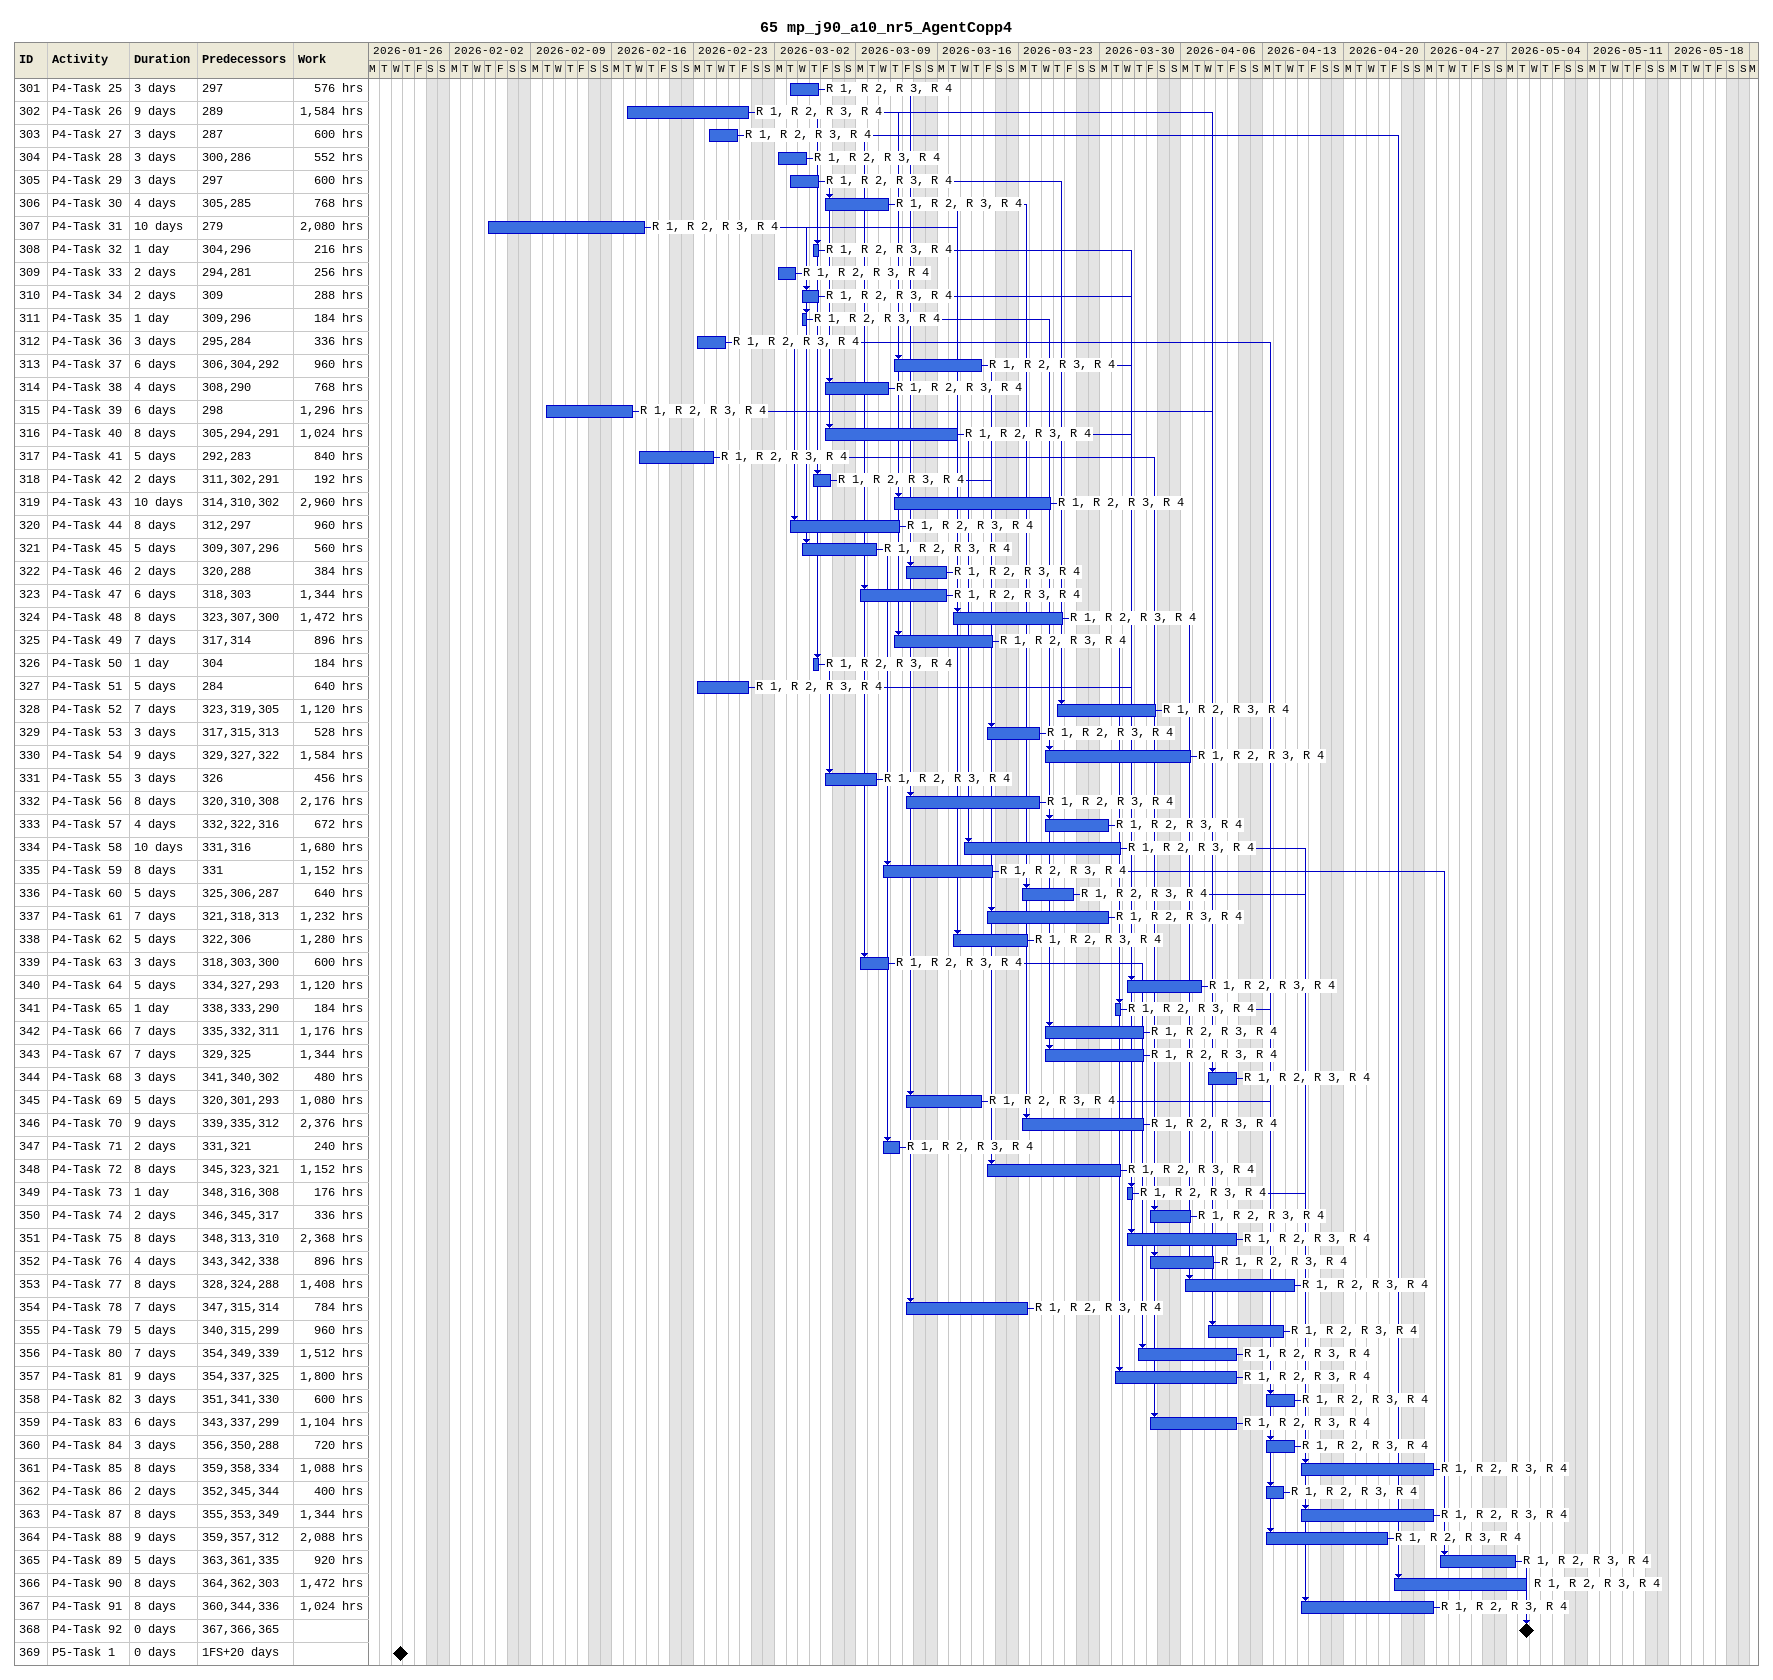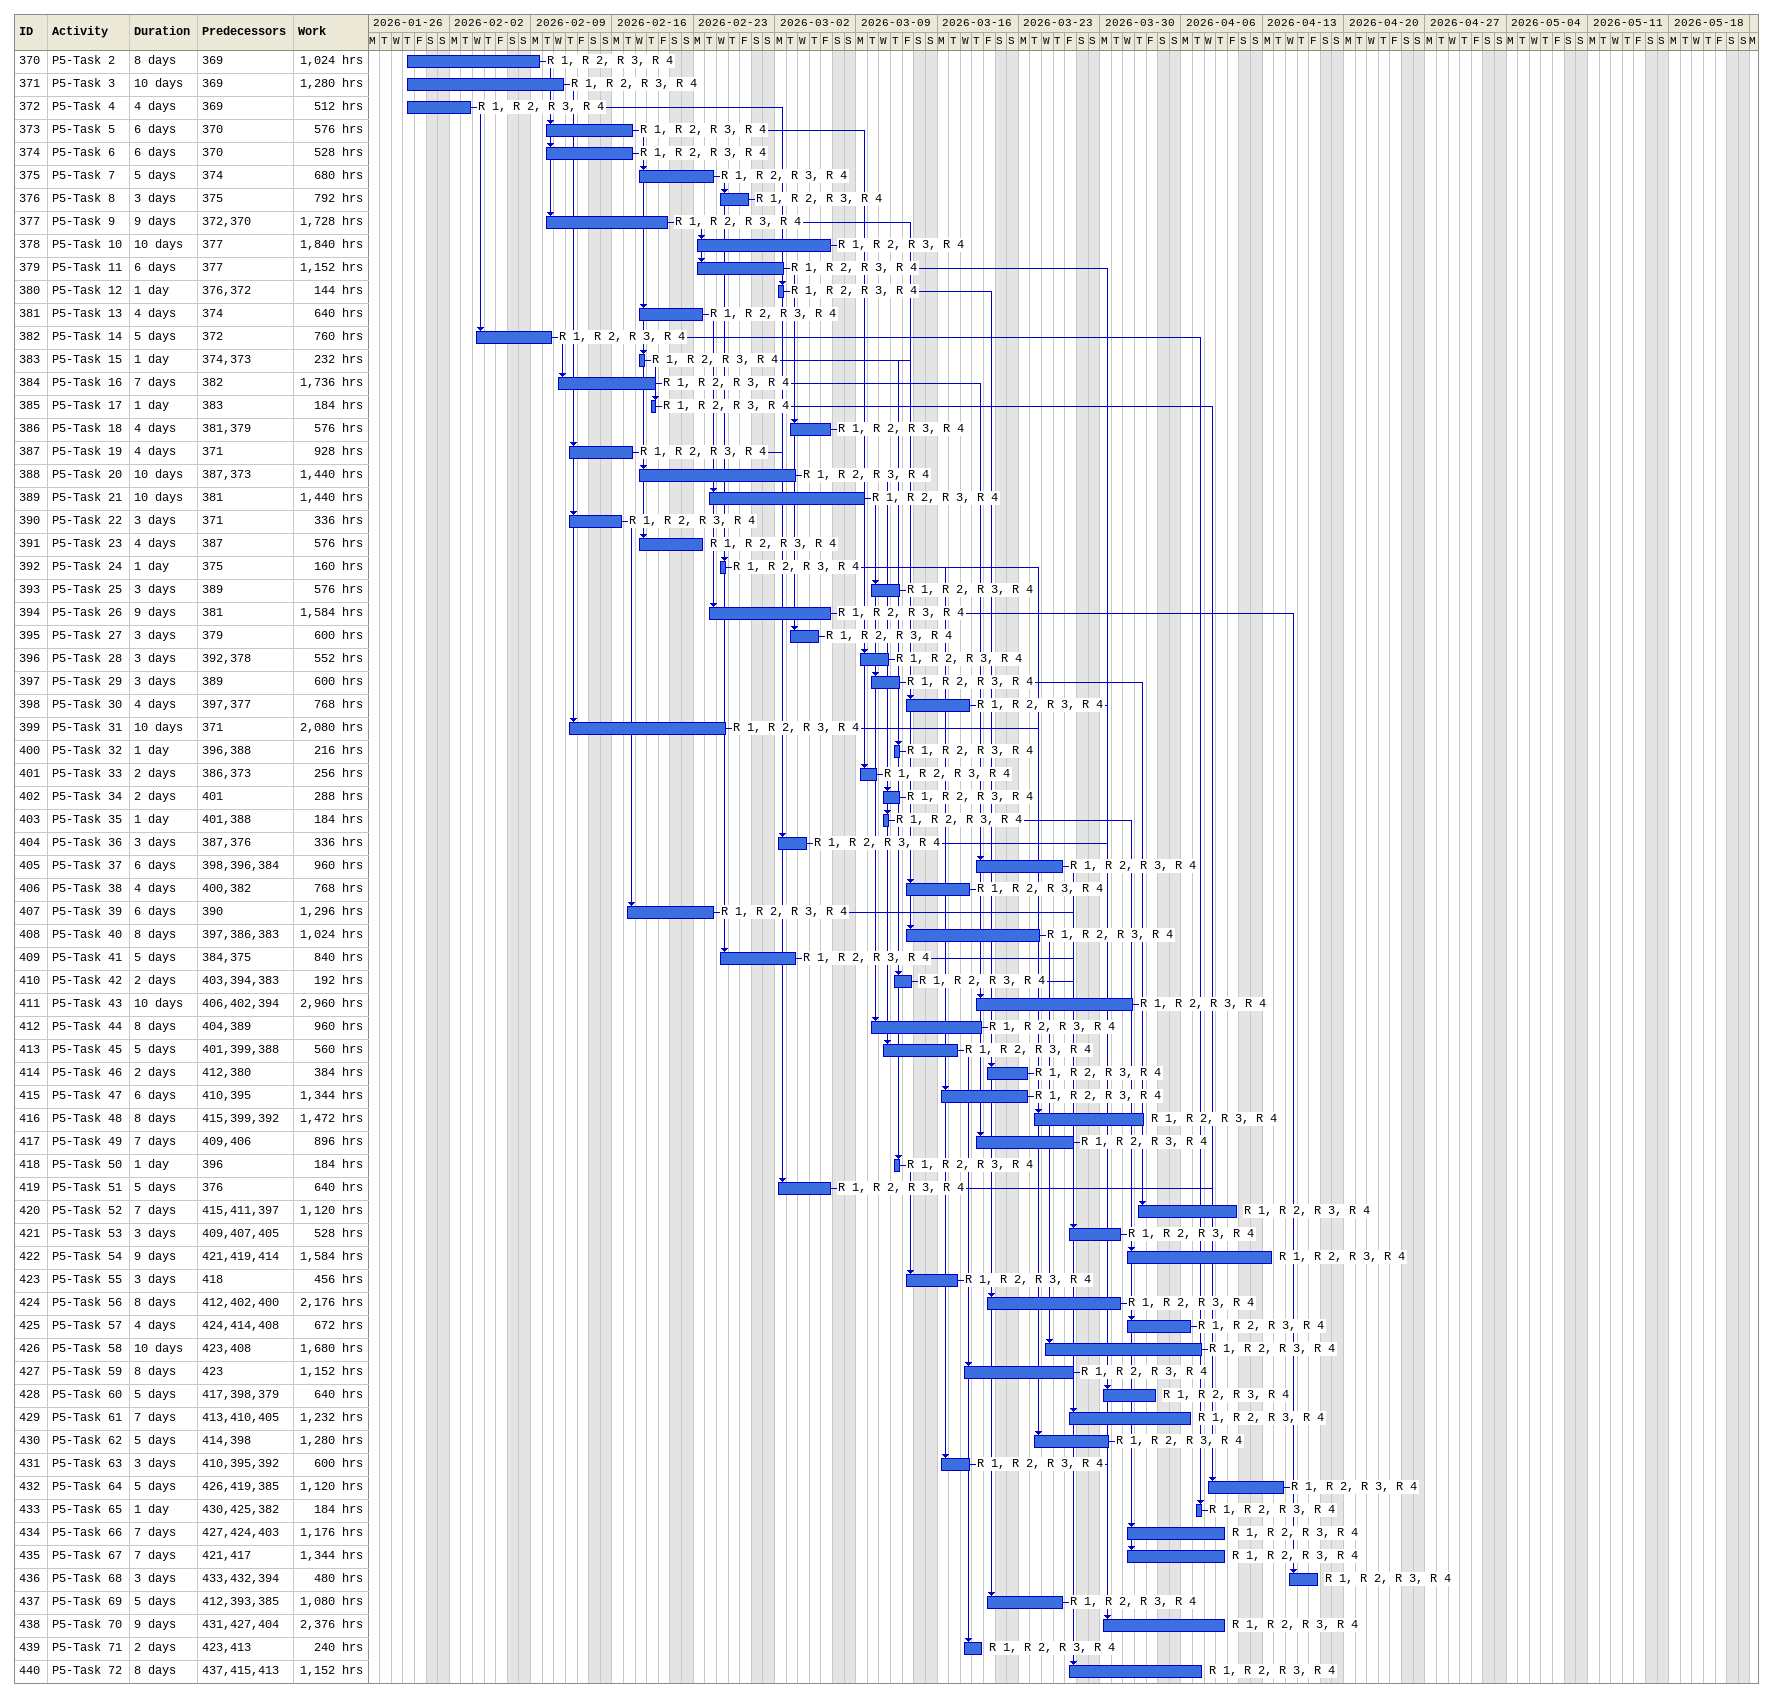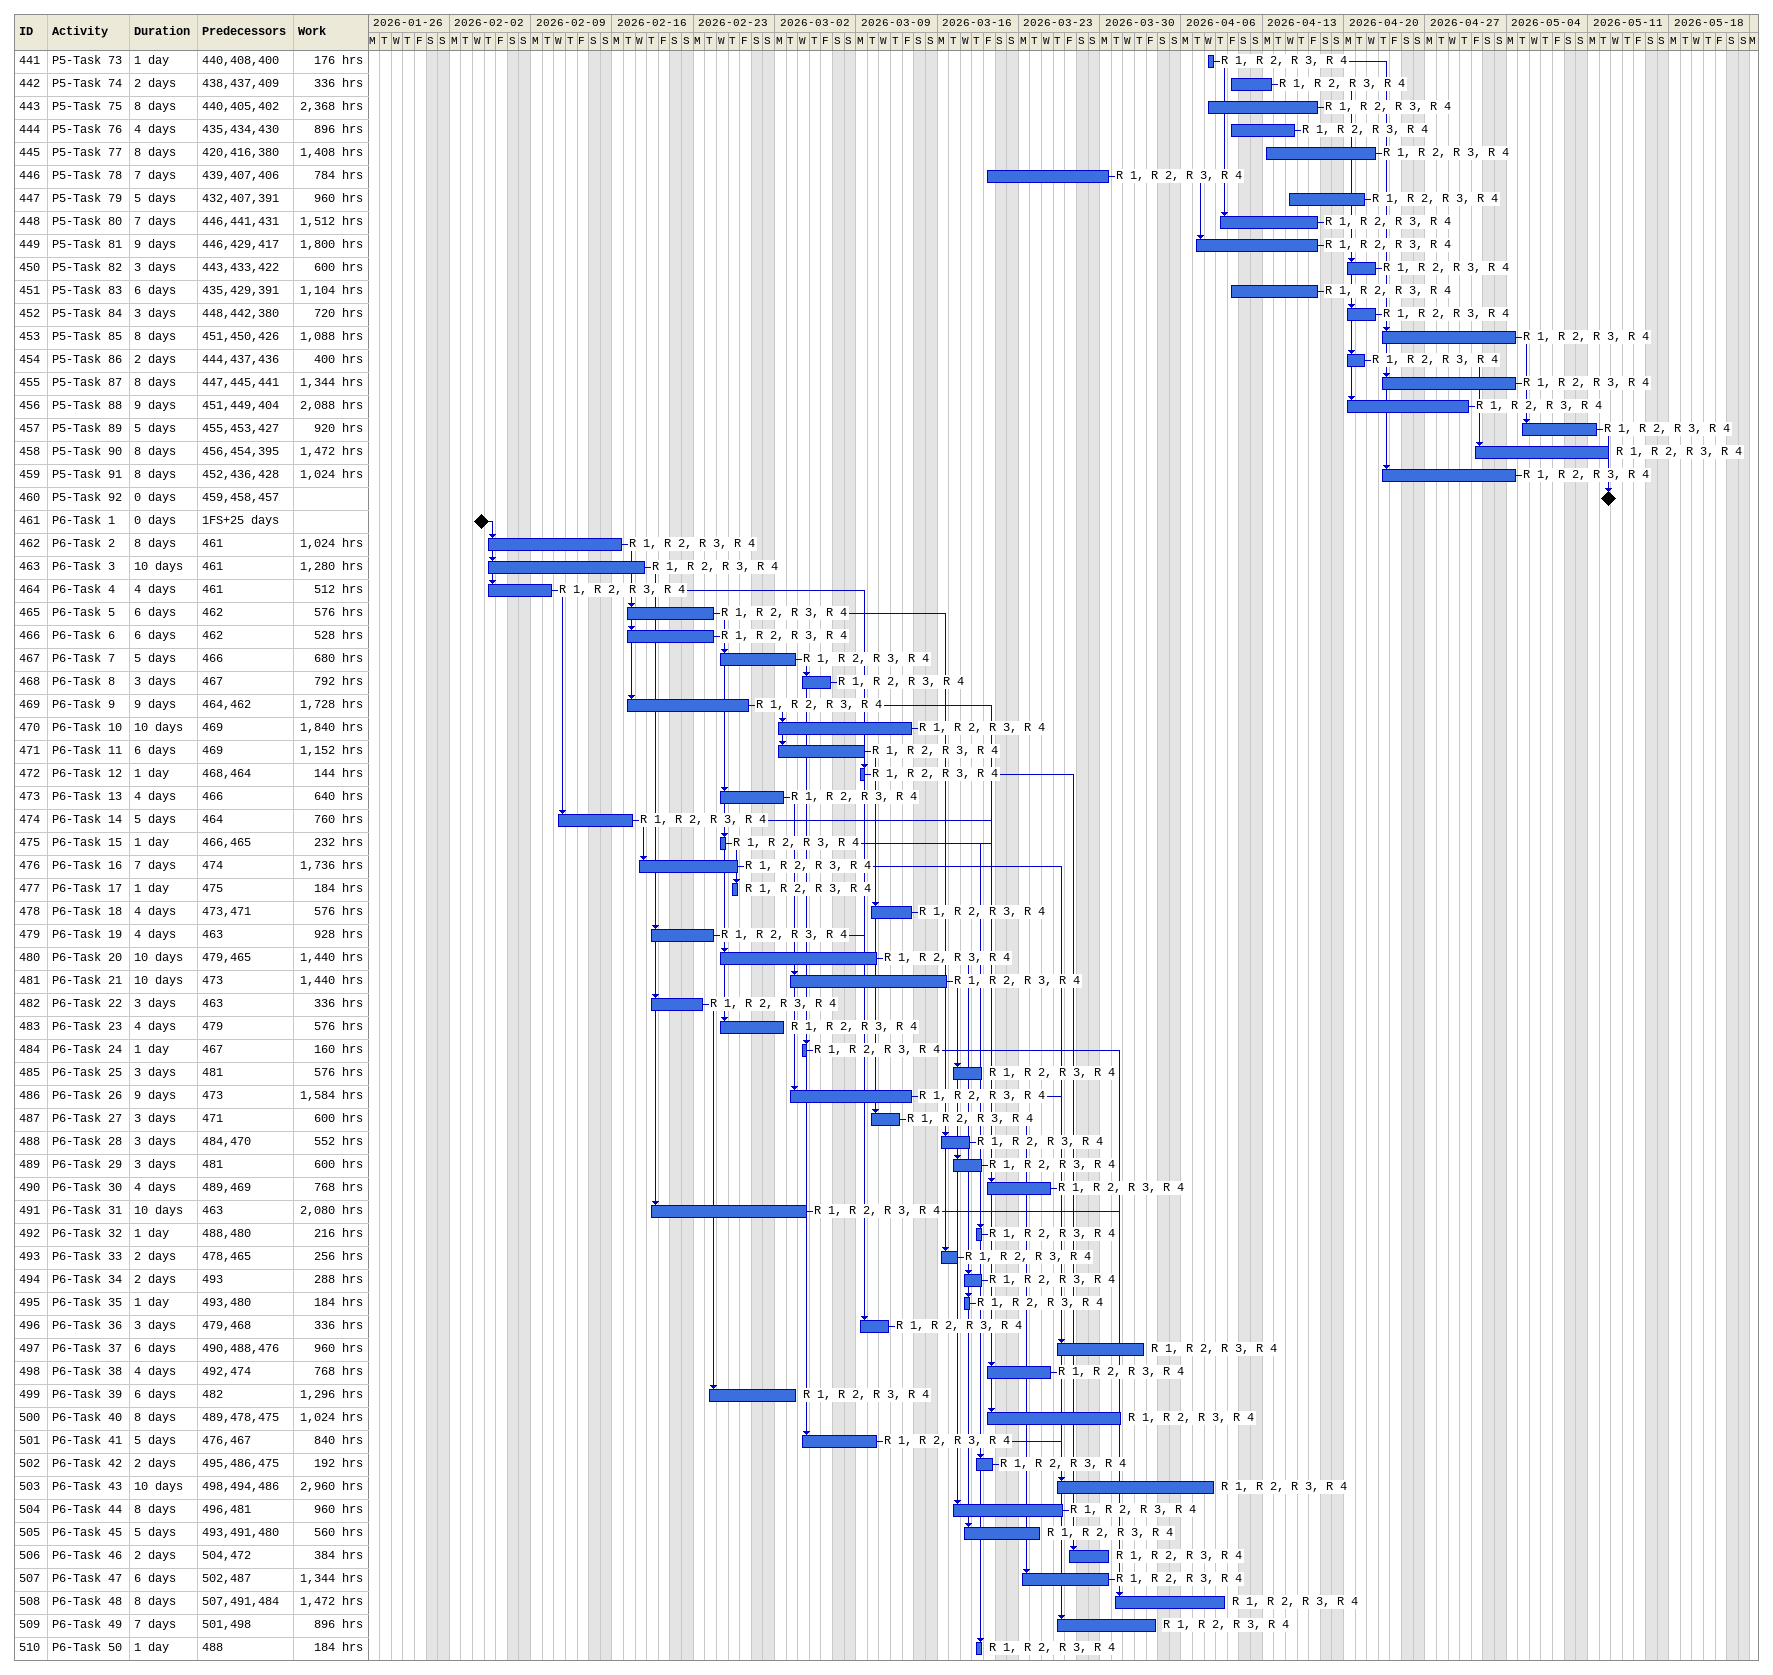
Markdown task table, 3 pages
65 mp_j90_a10_nr5_AgentCopp4

| ID | Task | Duration | Start | Finish | Predecessors | Resources | Work (h) |
|---|---|---|---|---|---|---|---|
| 301 | P4-Task 25 | 3d | 2026-03-03 | 2026-03-05 | 297 | R 1, R 2, R 3, R 4 | 576 |
| 302 | P4-Task 26 | 9d | 2026-02-17 | 2026-02-27 | 289 | R 1, R 2, R 3, R 4 | 1584 |
| 303 | P4-Task 27 | 3d | 2026-02-24 | 2026-02-26 | 287 | R 1, R 2, R 3, R 4 | 600 |
| 304 | P4-Task 28 | 3d | 2026-03-02 | 2026-03-04 | 300, 286 | R 1, R 2, R 3, R 4 | 552 |
| 305 | P4-Task 29 | 3d | 2026-03-03 | 2026-03-05 | 297 | R 1, R 2, R 3, R 4 | 600 |
| 306 | P4-Task 30 | 4d | 2026-03-06 | 2026-03-11 | 305, 285 | R 1, R 2, R 3, R 4 | 768 |
| 307 | P4-Task 31 | 10d | 2026-02-05 | 2026-02-18 | 279 | R 1, R 2, R 3, R 4 | 2080 |
| 308 | P4-Task 32 | 1d | 2026-03-05 | 2026-03-05 | 304, 296 | R 1, R 2, R 3, R 4 | 216 |
| 309 | P4-Task 33 | 2d | 2026-03-02 | 2026-03-03 | 294, 281 | R 1, R 2, R 3, R 4 | 256 |
| 310 | P4-Task 34 | 2d | 2026-03-04 | 2026-03-05 | 309 | R 1, R 2, R 3, R 4 | 288 |
| 311 | P4-Task 35 | 1d | 2026-03-04 | 2026-03-04 | 309, 296 | R 1, R 2, R 3, R 4 | 184 |
| 312 | P4-Task 36 | 3d | 2026-02-23 | 2026-02-25 | 295, 284 | R 1, R 2, R 3, R 4 | 336 |
| 313 | P4-Task 37 | 6d | 2026-03-12 | 2026-03-19 | 306, 304, 292 | R 1, R 2, R 3, R 4 | 960 |
| 314 | P4-Task 38 | 4d | 2026-03-06 | 2026-03-11 | 308, 290 | R 1, R 2, R 3, R 4 | 768 |
| 315 | P4-Task 39 | 6d | 2026-02-10 | 2026-02-17 | 298 | R 1, R 2, R 3, R 4 | 1296 |
| 316 | P4-Task 40 | 8d | 2026-03-06 | 2026-03-17 | 305, 294, 291 | R 1, R 2, R 3, R 4 | 1024 |
| 317 | P4-Task 41 | 5d | 2026-02-18 | 2026-02-24 | 292, 283 | R 1, R 2, R 3, R 4 | 840 |
| 318 | P4-Task 42 | 2d | 2026-03-05 | 2026-03-06 | 311, 302, 291 | R 1, R 2, R 3, R 4 | 192 |
| 319 | P4-Task 43 | 10d | 2026-03-12 | 2026-03-25 | 314, 310, 302 | R 1, R 2, R 3, R 4 | 2960 |
| 320 | P4-Task 44 | 8d | 2026-03-03 | 2026-03-12 | 312, 297 | R 1, R 2, R 3, R 4 | 960 |
| 321 | P4-Task 45 | 5d | 2026-03-04 | 2026-03-10 | 309, 307, 296 | R 1, R 2, R 3, R 4 | 560 |
| 322 | P4-Task 46 | 2d | 2026-03-13 | 2026-03-16 | 320, 288 | R 1, R 2, R 3, R 4 | 384 |
| 323 | P4-Task 47 | 6d | 2026-03-09 | 2026-03-16 | 318, 303 | R 1, R 2, R 3, R 4 | 1344 |
| 324 | P4-Task 48 | 8d | 2026-03-17 | 2026-03-26 | 323, 307, 300 | R 1, R 2, R 3, R 4 | 1472 |
| 325 | P4-Task 49 | 7d | 2026-03-12 | 2026-03-20 | 317, 314 | R 1, R 2, R 3, R 4 | 896 |
| 326 | P4-Task 50 | 1d | 2026-03-05 | 2026-03-05 | 304 | R 1, R 2, R 3, R 4 | 184 |
| 327 | P4-Task 51 | 5d | 2026-02-23 | 2026-02-27 | 284 | R 1, R 2, R 3, R 4 | 640 |
| 328 | P4-Task 52 | 7d | 2026-03-26 | 2026-04-03 | 323, 319, 305 | R 1, R 2, R 3, R 4 | 1120 |
| 329 | P4-Task 53 | 3d | 2026-03-20 | 2026-03-24 | 317, 315, 313 | R 1, R 2, R 3, R 4 | 528 |
| 330 | P4-Task 54 | 9d | 2026-03-25 | 2026-04-06 | 329, 327, 322 | R 1, R 2, R 3, R 4 | 1584 |
| 331 | P4-Task 55 | 3d | 2026-03-06 | 2026-03-10 | 326 | R 1, R 2, R 3, R 4 | 456 |
| 332 | P4-Task 56 | 8d | 2026-03-13 | 2026-03-24 | 320, 310, 308 | R 1, R 2, R 3, R 4 | 2176 |
| 333 | P4-Task 57 | 4d | 2026-03-25 | 2026-03-30 | 332, 322, 316 | R 1, R 2, R 3, R 4 | 672 |
| 334 | P4-Task 58 | 10d | 2026-03-18 | 2026-03-31 | 331, 316 | R 1, R 2, R 3, R 4 | 1680 |
| 335 | P4-Task 59 | 8d | 2026-03-11 | 2026-03-20 | 331 | R 1, R 2, R 3, R 4 | 1152 |
| 336 | P4-Task 60 | 5d | 2026-03-23 | 2026-03-27 | 325, 306, 287 | R 1, R 2, R 3, R 4 | 640 |
| 337 | P4-Task 61 | 7d | 2026-03-20 | 2026-03-30 | 321, 318, 313 | R 1, R 2, R 3, R 4 | 1232 |
| 338 | P4-Task 62 | 5d | 2026-03-17 | 2026-03-23 | 322, 306 | R 1, R 2, R 3, R 4 | 1280 |
| 339 | P4-Task 63 | 3d | 2026-03-09 | 2026-03-11 | 318, 303, 300 | R 1, R 2, R 3, R 4 | 600 |
| 340 | P4-Task 64 | 5d | 2026-04-01 | 2026-04-07 | 334, 327, 293 | R 1, R 2, R 3, R 4 | 1120 |
| 341 | P4-Task 65 | 1d | 2026-03-31 | 2026-03-31 | 338, 333, 290 | R 1, R 2, R 3, R 4 | 184 |
| 342 | P4-Task 66 | 7d | 2026-03-25 | 2026-04-02 | 335, 332, 311 | R 1, R 2, R 3, R 4 | 1176 |
| 343 | P4-Task 67 | 7d | 2026-03-25 | 2026-04-02 | 329, 325 | R 1, R 2, R 3, R 4 | 1344 |
| 344 | P4-Task 68 | 3d | 2026-04-08 | 2026-04-10 | 341, 340, 302 | R 1, R 2, R 3, R 4 | 480 |
| 345 | P4-Task 69 | 5d | 2026-03-13 | 2026-03-19 | 320, 301, 293 | R 1, R 2, R 3, R 4 | 1080 |
| 346 | P4-Task 70 | 9d | 2026-03-23 | 2026-04-02 | 339, 335, 312 | R 1, R 2, R 3, R 4 | 2376 |
| 347 | P4-Task 71 | 2d | 2026-03-11 | 2026-03-12 | 331, 321 | R 1, R 2, R 3, R 4 | 240 |
| 348 | P4-Task 72 | 8d | 2026-03-20 | 2026-03-31 | 345, 323, 321 | R 1, R 2, R 3, R 4 | 1152 |
| 349 | P4-Task 73 | 1d | 2026-04-01 | 2026-04-01 | 348, 316, 308 | R 1, R 2, R 3, R 4 | 176 |
| 350 | P4-Task 74 | 2d | 2026-04-03 | 2026-04-06 | 346, 345, 317 | R 1, R 2, R 3, R 4 | 336 |
| 351 | P4-Task 75 | 8d | 2026-04-01 | 2026-04-10 | 348, 313, 310 | R 1, R 2, R 3, R 4 | 2368 |
| 352 | P4-Task 76 | 4d | 2026-04-03 | 2026-04-08 | 343, 342, 338 | R 1, R 2, R 3, R 4 | 896 |
| 353 | P4-Task 77 | 8d | 2026-04-06 | 2026-04-15 | 328, 324, 288 | R 1, R 2, R 3, R 4 | 1408 |
| 354 | P4-Task 78 | 7d | 2026-03-13 | 2026-03-23 | 347, 315, 314 | R 1, R 2, R 3, R 4 | 784 |
| 355 | P4-Task 79 | 5d | 2026-04-08 | 2026-04-14 | 340, 315, 299 | R 1, R 2, R 3, R 4 | 960 |
| 356 | P4-Task 80 | 7d | 2026-04-02 | 2026-04-10 | 354, 349, 339 | R 1, R 2, R 3, R 4 | 1512 |
| 357 | P4-Task 81 | 9d | 2026-03-31 | 2026-04-10 | 354, 337, 325 | R 1, R 2, R 3, R 4 | 1800 |
| 358 | P4-Task 82 | 3d | 2026-04-13 | 2026-04-15 | 351, 341, 330 | R 1, R 2, R 3, R 4 | 600 |
| 359 | P4-Task 83 | 6d | 2026-04-03 | 2026-04-10 | 343, 337, 299 | R 1, R 2, R 3, R 4 | 1104 |
| 360 | P4-Task 84 | 3d | 2026-04-13 | 2026-04-15 | 356, 350, 288 | R 1, R 2, R 3, R 4 | 720 |
| 361 | P4-Task 85 | 8d | 2026-04-16 | 2026-04-27 | 359, 358, 334 | R 1, R 2, R 3, R 4 | 1088 |
| 362 | P4-Task 86 | 2d | 2026-04-13 | 2026-04-14 | 352, 345, 344 | R 1, R 2, R 3, R 4 | 400 |
| 363 | P4-Task 87 | 8d | 2026-04-16 | 2026-04-27 | 355, 353, 349 | R 1, R 2, R 3, R 4 | 1344 |
| 364 | P4-Task 88 | 9d | 2026-04-13 | 2026-04-23 | 359, 357, 312 | R 1, R 2, R 3, R 4 | 2088 |
| 365 | P4-Task 89 | 5d | 2026-04-28 | 2026-05-04 | 363, 361, 335 | R 1, R 2, R 3, R 4 | 920 |
| 366 | P4-Task 90 | 8d | 2026-04-24 | 2026-05-05 | 364, 362, 303 | R 1, R 2, R 3, R 4 | 1472 |
| 367 | P4-Task 91 | 8d | 2026-04-16 | 2026-04-27 | 360, 344, 336 | R 1, R 2, R 3, R 4 | 1024 |
| 368 | P4-Task 92 | 0d | 2026-05-05 | 2026-05-05 | 367, 366, 365 |  |  |
| 369 | P5-Task 1 | 0d | 2026-01-28 | 2026-01-28 | 1FS+20d |  |  |
| 370 | P5-Task 2 | 8d | 2026-01-29 | 2026-02-09 | 369 | R 1, R 2, R 3, R 4 | 1024 |
| 371 | P5-Task 3 | 10d | 2026-01-29 | 2026-02-11 | 369 | R 1, R 2, R 3, R 4 | 1280 |
| 372 | P5-Task 4 | 4d | 2026-01-29 | 2026-02-03 | 369 | R 1, R 2, R 3, R 4 | 512 |
| 373 | P5-Task 5 | 6d | 2026-02-10 | 2026-02-17 | 370 | R 1, R 2, R 3, R 4 | 576 |
| 374 | P5-Task 6 | 6d | 2026-02-10 | 2026-02-17 | 370 | R 1, R 2, R 3, R 4 | 528 |
| 375 | P5-Task 7 | 5d | 2026-02-18 | 2026-02-24 | 374 | R 1, R 2, R 3, R 4 | 680 |
| 376 | P5-Task 8 | 3d | 2026-02-25 | 2026-02-27 | 375 | R 1, R 2, R 3, R 4 | 792 |
| 377 | P5-Task 9 | 9d | 2026-02-10 | 2026-02-20 | 372, 370 | R 1, R 2, R 3, R 4 | 1728 |
| 378 | P5-Task 10 | 10d | 2026-02-23 | 2026-03-06 | 377 | R 1, R 2, R 3, R 4 | 1840 |
| 379 | P5-Task 11 | 6d | 2026-02-23 | 2026-03-02 | 377 | R 1, R 2, R 3, R 4 | 1152 |
| 380 | P5-Task 12 | 1d | 2026-03-02 | 2026-03-02 | 376, 372 | R 1, R 2, R 3, R 4 | 144 |
| 381 | P5-Task 13 | 4d | 2026-02-18 | 2026-02-23 | 374 | R 1, R 2, R 3, R 4 | 640 |
| 382 | P5-Task 14 | 5d | 2026-02-04 | 2026-02-10 | 372 | R 1, R 2, R 3, R 4 | 760 |
| 383 | P5-Task 15 | 1d | 2026-02-18 | 2026-02-18 | 374, 373 | R 1, R 2, R 3, R 4 | 232 |
| 384 | P5-Task 16 | 7d | 2026-02-11 | 2026-02-19 | 382 | R 1, R 2, R 3, R 4 | 1736 |
| 385 | P5-Task 17 | 1d | 2026-02-19 | 2026-02-19 | 383 | R 1, R 2, R 3, R 4 | 184 |
| 386 | P5-Task 18 | 4d | 2026-03-03 | 2026-03-06 | 381, 379 | R 1, R 2, R 3, R 4 | 576 |
| 387 | P5-Task 19 | 4d | 2026-02-12 | 2026-02-17 | 371 | R 1, R 2, R 3, R 4 | 928 |
| 388 | P5-Task 20 | 10d | 2026-02-18 | 2026-03-03 | 387, 373 | R 1, R 2, R 3, R 4 | 1440 |
| 389 | P5-Task 21 | 10d | 2026-02-24 | 2026-03-09 | 381 | R 1, R 2, R 3, R 4 | 1440 |
| 390 | P5-Task 22 | 3d | 2026-02-12 | 2026-02-16 | 371 | R 1, R 2, R 3, R 4 | 336 |
| 391 | P5-Task 23 | 4d | 2026-02-18 | 2026-02-23 | 387 | R 1, R 2, R 3, R 4 | 576 |
| 392 | P5-Task 24 | 1d | 2026-02-25 | 2026-02-25 | 375 | R 1, R 2, R 3, R 4 | 160 |
| 393 | P5-Task 25 | 3d | 2026-03-10 | 2026-03-12 | 389 | R 1, R 2, R 3, R 4 | 576 |
| 394 | P5-Task 26 | 9d | 2026-02-24 | 2026-03-06 | 381 | R 1, R 2, R 3, R 4 | 1584 |
| 395 | P5-Task 27 | 3d | 2026-03-03 | 2026-03-05 | 379 | R 1, R 2, R 3, R 4 | 600 |
| 396 | P5-Task 28 | 3d | 2026-03-09 | 2026-03-11 | 392, 378 | R 1, R 2, R 3, R 4 | 552 |
| 397 | P5-Task 29 | 3d | 2026-03-10 | 2026-03-12 | 389 | R 1, R 2, R 3, R 4 | 600 |
| 398 | P5-Task 30 | 4d | 2026-03-13 | 2026-03-18 | 397, 377 | R 1, R 2, R 3, R 4 | 768 |
| 399 | P5-Task 31 | 10d | 2026-02-12 | 2026-02-25 | 371 | R 1, R 2, R 3, R 4 | 2080 |
| 400 | P5-Task 32 | 1d | 2026-03-12 | 2026-03-12 | 396, 388 | R 1, R 2, R 3, R 4 | 216 |
| 401 | P5-Task 33 | 2d | 2026-03-09 | 2026-03-10 | 386, 373 | R 1, R 2, R 3, R 4 | 256 |
| 402 | P5-Task 34 | 2d | 2026-03-11 | 2026-03-12 | 401 | R 1, R 2, R 3, R 4 | 288 |
| 403 | P5-Task 35 | 1d | 2026-03-11 | 2026-03-11 | 401, 388 | R 1, R 2, R 3, R 4 | 184 |
| 404 | P5-Task 36 | 3d | 2026-03-02 | 2026-03-04 | 387, 376 | R 1, R 2, R 3, R 4 | 336 |
| 405 | P5-Task 37 | 6d | 2026-03-19 | 2026-03-26 | 398, 396, 384 | R 1, R 2, R 3, R 4 | 960 |
| 406 | P5-Task 38 | 4d | 2026-03-13 | 2026-03-18 | 400, 382 | R 1, R 2, R 3, R 4 | 768 |
| 407 | P5-Task 39 | 6d | 2026-02-17 | 2026-02-24 | 390 | R 1, R 2, R 3, R 4 | 1296 |
| 408 | P5-Task 40 | 8d | 2026-03-13 | 2026-03-24 | 397, 386, 383 | R 1, R 2, R 3, R 4 | 1024 |
| 409 | P5-Task 41 | 5d | 2026-02-25 | 2026-03-03 | 384, 375 | R 1, R 2, R 3, R 4 | 840 |
| 410 | P5-Task 42 | 2d | 2026-03-12 | 2026-03-13 | 403, 394, 383 | R 1, R 2, R 3, R 4 | 192 |
| 411 | P5-Task 43 | 10d | 2026-03-19 | 2026-04-01 | 406, 402, 394 | R 1, R 2, R 3, R 4 | 2960 |
| 412 | P5-Task 44 | 8d | 2026-03-10 | 2026-03-19 | 404, 389 | R 1, R 2, R 3, R 4 | 960 |
| 413 | P5-Task 45 | 5d | 2026-03-11 | 2026-03-17 | 401, 399, 388 | R 1, R 2, R 3, R 4 | 560 |
| 414 | P5-Task 46 | 2d | 2026-03-20 | 2026-03-23 | 412, 380 | R 1, R 2, R 3, R 4 | 384 |
| 415 | P5-Task 47 | 6d | 2026-03-16 | 2026-03-23 | 410, 395 | R 1, R 2, R 3, R 4 | 1344 |
| 416 | P5-Task 48 | 8d | 2026-03-24 | 2026-04-02 | 415, 399, 392 | R 1, R 2, R 3, R 4 | 1472 |
| 417 | P5-Task 49 | 7d | 2026-03-19 | 2026-03-27 | 409, 406 | R 1, R 2, R 3, R 4 | 896 |
| 418 | P5-Task 50 | 1d | 2026-03-12 | 2026-03-12 | 396 | R 1, R 2, R 3, R 4 | 184 |
| 419 | P5-Task 51 | 5d | 2026-03-02 | 2026-03-06 | 376 | R 1, R 2, R 3, R 4 | 640 |
| 420 | P5-Task 52 | 7d | 2026-04-02 | 2026-04-10 | 415, 411, 397 | R 1, R 2, R 3, R 4 | 1120 |
| 421 | P5-Task 53 | 3d | 2026-03-27 | 2026-03-31 | 409, 407, 405 | R 1, R 2, R 3, R 4 | 528 |
| 422 | P5-Task 54 | 9d | 2026-04-01 | 2026-04-13 | 421, 419, 414 | R 1, R 2, R 3, R 4 | 1584 |
| 423 | P5-Task 55 | 3d | 2026-03-13 | 2026-03-17 | 418 | R 1, R 2, R 3, R 4 | 456 |
| 424 | P5-Task 56 | 8d | 2026-03-20 | 2026-03-31 | 412, 402, 400 | R 1, R 2, R 3, R 4 | 2176 |
| 425 | P5-Task 57 | 4d | 2026-04-01 | 2026-04-06 | 424, 414, 408 | R 1, R 2, R 3, R 4 | 672 |
| 426 | P5-Task 58 | 10d | 2026-03-25 | 2026-04-07 | 423, 408 | R 1, R 2, R 3, R 4 | 1680 |
| 427 | P5-Task 59 | 8d | 2026-03-18 | 2026-03-27 | 423 | R 1, R 2, R 3, R 4 | 1152 |
| 428 | P5-Task 60 | 5d | 2026-03-30 | 2026-04-03 | 417, 398, 379 | R 1, R 2, R 3, R 4 | 640 |
| 429 | P5-Task 61 | 7d | 2026-03-27 | 2026-04-06 | 413, 410, 405 | R 1, R 2, R 3, R 4 | 1232 |
| 430 | P5-Task 62 | 5d | 2026-03-24 | 2026-03-30 | 414, 398 | R 1, R 2, R 3, R 4 | 1280 |
| 431 | P5-Task 63 | 3d | 2026-03-16 | 2026-03-18 | 410, 395, 392 | R 1, R 2, R 3, R 4 | 600 |
| 432 | P5-Task 64 | 5d | 2026-04-08 | 2026-04-14 | 426, 419, 385 | R 1, R 2, R 3, R 4 | 1120 |
| 433 | P5-Task 65 | 1d | 2026-04-07 | 2026-04-07 | 430, 425, 382 | R 1, R 2, R 3, R 4 | 184 |
| 434 | P5-Task 66 | 7d | 2026-04-01 | 2026-04-09 | 427, 424, 403 | R 1, R 2, R 3, R 4 | 1176 |
| 435 | P5-Task 67 | 7d | 2026-04-01 | 2026-04-09 | 421, 417 | R 1, R 2, R 3, R 4 | 1344 |
| 436 | P5-Task 68 | 3d | 2026-04-15 | 2026-04-17 | 433, 432, 394 | R 1, R 2, R 3, R 4 | 480 |
| 437 | P5-Task 69 | 5d | 2026-03-20 | 2026-03-26 | 412, 393, 385 | R 1, R 2, R 3, R 4 | 1080 |
| 438 | P5-Task 70 | 9d | 2026-03-30 | 2026-04-09 | 431, 427, 404 | R 1, R 2, R 3, R 4 | 2376 |
| 439 | P5-Task 71 | 2d | 2026-03-18 | 2026-03-19 | 423, 413 | R 1, R 2, R 3, R 4 | 240 |
| 440 | P5-Task 72 | 8d | 2026-03-27 | 2026-04-07 | 437, 415, 413 | R 1, R 2, R 3, R 4 | 1152 |
| 441 | P5-Task 73 | 1d | 2026-04-08 | 2026-04-08 | 440, 408, 400 | R 1, R 2, R 3, R 4 | 176 |
| 442 | P5-Task 74 | 2d | 2026-04-10 | 2026-04-13 | 438, 437, 409 | R 1, R 2, R 3, R 4 | 336 |
| 443 | P5-Task 75 | 8d | 2026-04-08 | 2026-04-17 | 440, 405, 402 | R 1, R 2, R 3, R 4 | 2368 |
| 444 | P5-Task 76 | 4d | 2026-04-10 | 2026-04-15 | 435, 434, 430 | R 1, R 2, R 3, R 4 | 896 |
| 445 | P5-Task 77 | 8d | 2026-04-13 | 2026-04-22 | 420, 416, 380 | R 1, R 2, R 3, R 4 | 1408 |
| 446 | P5-Task 78 | 7d | 2026-03-20 | 2026-03-30 | 439, 407, 406 | R 1, R 2, R 3, R 4 | 784 |
| 447 | P5-Task 79 | 5d | 2026-04-15 | 2026-04-21 | 432, 407, 391 | R 1, R 2, R 3, R 4 | 960 |
| 448 | P5-Task 80 | 7d | 2026-04-09 | 2026-04-17 | 446, 441, 431 | R 1, R 2, R 3, R 4 | 1512 |
| 449 | P5-Task 81 | 9d | 2026-04-07 | 2026-04-17 | 446, 429, 417 | R 1, R 2, R 3, R 4 | 1800 |
| 450 | P5-Task 82 | 3d | 2026-04-20 | 2026-04-22 | 443, 433, 422 | R 1, R 2, R 3, R 4 | 600 |
| 451 | P5-Task 83 | 6d | 2026-04-10 | 2026-04-17 | 435, 429, 391 | R 1, R 2, R 3, R 4 | 1104 |
| 452 | P5-Task 84 | 3d | 2026-04-20 | 2026-04-22 | 448, 442, 380 | R 1, R 2, R 3, R 4 | 720 |
| 453 | P5-Task 85 | 8d | 2026-04-23 | 2026-05-04 | 451, 450, 426 | R 1, R 2, R 3, R 4 | 1088 |
| 454 | P5-Task 86 | 2d | 2026-04-20 | 2026-04-21 | 444, 437, 436 | R 1, R 2, R 3, R 4 | 400 |
| 455 | P5-Task 87 | 8d | 2026-04-23 | 2026-05-04 | 447, 445, 441 | R 1, R 2, R 3, R 4 | 1344 |
| 456 | P5-Task 88 | 9d | 2026-04-20 | 2026-04-30 | 451, 449, 404 | R 1, R 2, R 3, R 4 | 2088 |
| 457 | P5-Task 89 | 5d | 2026-05-05 | 2026-05-11 | 455, 453, 427 | R 1, R 2, R 3, R 4 | 920 |
| 458 | P5-Task 90 | 8d | 2026-05-01 | 2026-05-12 | 456, 454, 395 | R 1, R 2, R 3, R 4 | 1472 |
| 459 | P5-Task 91 | 8d | 2026-04-23 | 2026-05-04 | 452, 436, 428 | R 1, R 2, R 3, R 4 | 1024 |
| 460 | P5-Task 92 | 0d | 2026-05-12 | 2026-05-12 | 459, 458, 457 |  |  |
| 461 | P6-Task 1 | 0d | 2026-02-04 | 2026-02-04 | 1FS+25d |  |  |
| 462 | P6-Task 2 | 8d | 2026-02-05 | 2026-02-16 | 461 | R 1, R 2, R 3, R 4 | 1024 |
| 463 | P6-Task 3 | 10d | 2026-02-05 | 2026-02-18 | 461 | R 1, R 2, R 3, R 4 | 1280 |
| 464 | P6-Task 4 | 4d | 2026-02-05 | 2026-02-10 | 461 | R 1, R 2, R 3, R 4 | 512 |
| 465 | P6-Task 5 | 6d | 2026-02-17 | 2026-02-24 | 462 | R 1, R 2, R 3, R 4 | 576 |
| 466 | P6-Task 6 | 6d | 2026-02-17 | 2026-02-24 | 462 | R 1, R 2, R 3, R 4 | 528 |
| 467 | P6-Task 7 | 5d | 2026-02-25 | 2026-03-03 | 466 | R 1, R 2, R 3, R 4 | 680 |
| 468 | P6-Task 8 | 3d | 2026-03-04 | 2026-03-06 | 467 | R 1, R 2, R 3, R 4 | 792 |
| 469 | P6-Task 9 | 9d | 2026-02-17 | 2026-02-27 | 464, 462 | R 1, R 2, R 3, R 4 | 1728 |
| 470 | P6-Task 10 | 10d | 2026-03-02 | 2026-03-13 | 469 | R 1, R 2, R 3, R 4 | 1840 |
| 471 | P6-Task 11 | 6d | 2026-03-02 | 2026-03-09 | 469 | R 1, R 2, R 3, R 4 | 1152 |
| 472 | P6-Task 12 | 1d | 2026-03-09 | 2026-03-09 | 468, 464 | R 1, R 2, R 3, R 4 | 144 |
| 473 | P6-Task 13 | 4d | 2026-02-25 | 2026-03-02 | 466 | R 1, R 2, R 3, R 4 | 640 |
| 474 | P6-Task 14 | 5d | 2026-02-11 | 2026-02-17 | 464 | R 1, R 2, R 3, R 4 | 760 |
| 475 | P6-Task 15 | 1d | 2026-02-25 | 2026-02-25 | 466, 465 | R 1, R 2, R 3, R 4 | 232 |
| 476 | P6-Task 16 | 7d | 2026-02-18 | 2026-02-26 | 474 | R 1, R 2, R 3, R 4 | 1736 |
| 477 | P6-Task 17 | 1d | 2026-02-26 | 2026-02-26 | 475 | R 1, R 2, R 3, R 4 | 184 |
| 478 | P6-Task 18 | 4d | 2026-03-10 | 2026-03-13 | 473, 471 | R 1, R 2, R 3, R 4 | 576 |
| 479 | P6-Task 19 | 4d | 2026-02-19 | 2026-02-24 | 463 | R 1, R 2, R 3, R 4 | 928 |
| 480 | P6-Task 20 | 10d | 2026-02-25 | 2026-03-10 | 479, 465 | R 1, R 2, R 3, R 4 | 1440 |
| 481 | P6-Task 21 | 10d | 2026-03-03 | 2026-03-16 | 473 | R 1, R 2, R 3, R 4 | 1440 |
| 482 | P6-Task 22 | 3d | 2026-02-19 | 2026-02-23 | 463 | R 1, R 2, R 3, R 4 | 336 |
| 483 | P6-Task 23 | 4d | 2026-02-25 | 2026-03-02 | 479 | R 1, R 2, R 3, R 4 | 576 |
| 484 | P6-Task 24 | 1d | 2026-03-04 | 2026-03-04 | 467 | R 1, R 2, R 3, R 4 | 160 |
| 485 | P6-Task 25 | 3d | 2026-03-17 | 2026-03-19 | 481 | R 1, R 2, R 3, R 4 | 576 |
| 486 | P6-Task 26 | 9d | 2026-03-03 | 2026-03-13 | 473 | R 1, R 2, R 3, R 4 | 1584 |
| 487 | P6-Task 27 | 3d | 2026-03-10 | 2026-03-12 | 471 | R 1, R 2, R 3, R 4 | 600 |
| 488 | P6-Task 28 | 3d | 2026-03-16 | 2026-03-18 | 484, 470 | R 1, R 2, R 3, R 4 | 552 |
| 489 | P6-Task 29 | 3d | 2026-03-17 | 2026-03-19 | 481 | R 1, R 2, R 3, R 4 | 600 |
| 490 | P6-Task 30 | 4d | 2026-03-20 | 2026-03-25 | 489, 469 | R 1, R 2, R 3, R 4 | 768 |
| 491 | P6-Task 31 | 10d | 2026-02-19 | 2026-03-04 | 463 | R 1, R 2, R 3, R 4 | 2080 |
| 492 | P6-Task 32 | 1d | 2026-03-19 | 2026-03-19 | 488, 480 | R 1, R 2, R 3, R 4 | 216 |
| 493 | P6-Task 33 | 2d | 2026-03-16 | 2026-03-17 | 478, 465 | R 1, R 2, R 3, R 4 | 256 |
| 494 | P6-Task 34 | 2d | 2026-03-18 | 2026-03-19 | 493 | R 1, R 2, R 3, R 4 | 288 |
| 495 | P6-Task 35 | 1d | 2026-03-18 | 2026-03-18 | 493, 480 | R 1, R 2, R 3, R 4 | 184 |
| 496 | P6-Task 36 | 3d | 2026-03-09 | 2026-03-11 | 479, 468 | R 1, R 2, R 3, R 4 | 336 |
| 497 | P6-Task 37 | 6d | 2026-03-26 | 2026-04-02 | 490, 488, 476 | R 1, R 2, R 3, R 4 | 960 |
| 498 | P6-Task 38 | 4d | 2026-03-20 | 2026-03-25 | 492, 474 | R 1, R 2, R 3, R 4 | 768 |
| 499 | P6-Task 39 | 6d | 2026-02-24 | 2026-03-03 | 482 | R 1, R 2, R 3, R 4 | 1296 |
| 500 | P6-Task 40 | 8d | 2026-03-20 | 2026-03-31 | 489, 478, 475 | R 1, R 2, R 3, R 4 | 1024 |
| 501 | P6-Task 41 | 5d | 2026-03-04 | 2026-03-10 | 476, 467 | R 1, R 2, R 3, R 4 | 840 |
| 502 | P6-Task 42 | 2d | 2026-03-19 | 2026-03-20 | 495, 486, 475 | R 1, R 2, R 3, R 4 | 192 |
| 503 | P6-Task 43 | 10d | 2026-03-26 | 2026-04-08 | 498, 494, 486 | R 1, R 2, R 3, R 4 | 2960 |
| 504 | P6-Task 44 | 8d | 2026-03-17 | 2026-03-26 | 496, 481 | R 1, R 2, R 3, R 4 | 960 |
| 505 | P6-Task 45 | 5d | 2026-03-18 | 2026-03-24 | 493, 491, 480 | R 1, R 2, R 3, R 4 | 560 |
| 506 | P6-Task 46 | 2d | 2026-03-27 | 2026-03-30 | 504, 472 | R 1, R 2, R 3, R 4 | 384 |
| 507 | P6-Task 47 | 6d | 2026-03-23 | 2026-03-30 | 502, 487 | R 1, R 2, R 3, R 4 | 1344 |
| 508 | P6-Task 48 | 8d | 2026-03-31 | 2026-04-09 | 507, 491, 484 | R 1, R 2, R 3, R 4 | 1472 |
| 509 | P6-Task 49 | 7d | 2026-03-26 | 2026-04-03 | 501, 498 | R 1, R 2, R 3, R 4 | 896 |
| 510 | P6-Task 50 | 1d | 2026-03-19 | 2026-03-19 | 488 | R 1, R 2, R 3, R 4 | 184 |
